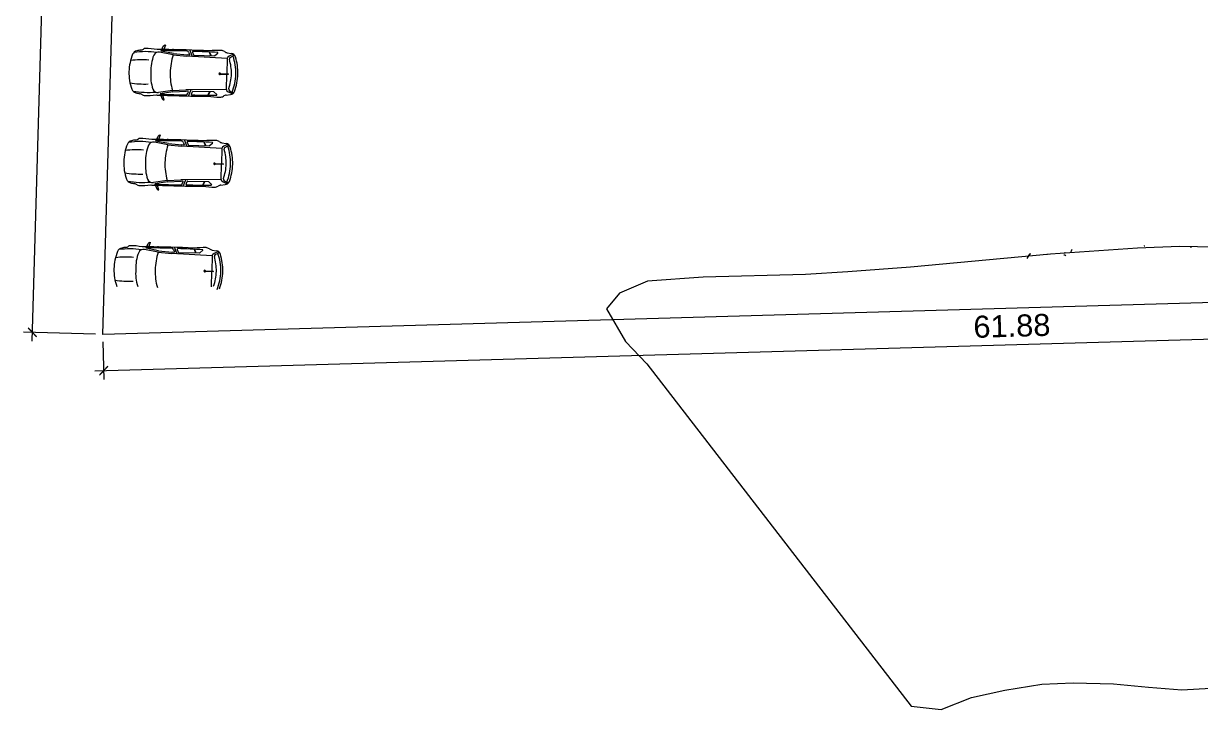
# Model space of a CAD drawing. Header units: millimetres. Extents: x 1418 to 1811, y 1796 to 1956.
# Drawn here: x 1459.32 to 1499.37, y 1795.81 to 1819.16 of the extents above; entities that cross this region are included whole.
import ezdxf

# ---------------------------------------------------------------- set-up
doc = ezdxf.new("R2010")
doc.units = ezdxf.units.MM
for name, color, linetype, lineweight in [('604_CURVA_INTERM', 9, 'Continuous', 18), ('PA6_TERRENO', 6, 'Continuous', 18), ('PA6_TEXTO', 3, 'Continuous', 18)]:
    doc.layers.add(name, color=color, linetype=linetype, lineweight=lineweight)
doc.styles.add('200 Médio', font='arial.ttf', dxfattribs={"height": 0.75})
doc.styles.add('ARIAL', font='ARIAL', dxfattribs={"height": 0.2})
doc.dimstyles.new('AQ250', dxfattribs={"dimscale": 10, "dimtxt": 0.05, "dimasz": 0.03, "dimexe": 0.03, "dimexo": 0.025, "dimgap": 0.025, "dimtad": 1, "dimzin": 0, "dimdsep": 46, "dimtxsty": 'ARIAL', "dimblk": 'ARCHTICK', "dimcen": 0.09, "dimdle": 0.03, "dimclrt": 7, "dimadec": 0, "dimazin": 0, "dimtfac": 1, "dimtix": 1, "dimtmove": 2, "dimatfit": 3, "dimldrblk": 'OPEN90', "dimfxl": 1, "dimtvp": 1, "dimtolj": 1, "dimtzin": 0, "dimarcsym": 0})

# ---------------------------------------------------------------- blocks, each defined once
blk = doc.blocks.new('_ArchTick')
at = {"color": 0, "linetype": 'ByBlock', "const_width": 0.15}
blk.add_lwpolyline([(-0.5, -0.5), (0.5, 0.5)], dxfattribs=at)
blk = doc.blocks.new('*D5')
at = {"layer": 'Defpoints', "color": 0, "transparency": 16777216}
for p in [(1462.054, 1891.901), (1464.448, 1891.831), (1462.009, 1808.579)]:
    blk.add_point(p, dxfattribs=at)
at = {"layer": 'PA6_TEXTO', "color": 0, "lineweight": -2, "transparency": 16777216}
for p, q in [((1459.606, 1808.349), (1462.063, 1892.201)), ((1464.198, 1891.838), (1461.754, 1891.91)), ((1461.759, 1808.586), (1459.315, 1808.658))]:
    blk.add_line(p, q, dxfattribs=at)
at = {"layer": 'PA6_TEXTO', "color": 0, "lineweight": -2, "transparency": 16777216, "xscale": 0.3, "yscale": 0.3, "zscale": 0.3}
for p, rotation in [((1462.054, 1891.901), 88.32188908293921), ((1459.615, 1808.649), 268.3218890829392)]:
    blk.add_blockref('_ArchTick', p, dxfattribs=dict(at, rotation=rotation))
at = {"layer": 'PA6_TEXTO', "color": 7, "transparency": 16777216, "insert": (1461.467, 1850.257), "char_height": 0.75, "attachment_point": 5, "rotation": 268.3219, "style": '200 Médio'}
blk.add_mtext('\\A1;83.29', dxfattribs=at)
blk = doc.blocks.new('_Open90')
at = {"color": 0, "linetype": 'ByBlock', "lineweight": -2}
for p, q in [((0, 0), (-1, 0)), ((-0.5, 0.5), (0, 0)), ((0, 0), (-0.5, -0.5))]:
    blk.add_line(p, q, dxfattribs=at)
blk = doc.blocks.new('*D6')
at = {"layer": 'Defpoints', "color": 0, "transparency": 16777216}
for p in [(1523.861, 1810.357), (1523.896, 1809.121), (1462.009, 1808.579)]:
    blk.add_point(p, dxfattribs=at)
at = {"layer": 'PA6_TEXTO', "color": 0, "lineweight": -2, "transparency": 16777216}
for p, q in [((1523.868, 1810.107), (1523.905, 1808.821)), ((1461.744, 1807.334), (1524.196, 1809.13)), ((1462.016, 1808.329), (1462.053, 1807.043))]:
    blk.add_line(p, q, dxfattribs=at)
at = {"layer": 'PA6_TEXTO', "color": 0, "lineweight": -2, "transparency": 16777216, "xscale": 0.3, "yscale": 0.3, "zscale": 0.3}
for p, rotation in [((1523.896, 1809.121), 1.646576467976572), ((1462.044, 1807.343), 181.6465764679766)]:
    blk.add_blockref('_ArchTick', p, dxfattribs=dict(at, rotation=rotation))
at = {"layer": 'PA6_TEXTO', "color": 7, "transparency": 16777216, "insert": (1492.952, 1808.865), "char_height": 0.75, "attachment_point": 5, "rotation": 1.6466, "style": '200 Médio'}
blk.add_mtext('\\A1;61.88', dxfattribs=at)

msp = doc.modelspace()

# ---------------------------------------------------------------- linework, layer by layer
at = {"linetype": 'ByBlock'}
for p, q in [((1464.41, 1818.094), (1463.946, 1818.189)), ((1463.996, 1818.227), (1464.071, 1818.397)), ((1464.423, 1818.14), (1463.996, 1818.227)), ((1464.071, 1818.292), (1464.032, 1818.22)), ((1464.091, 1818.284), (1464.046, 1818.301)), ((1464.071, 1818.397), (1464.109, 1818.429)), ((1464.143, 1818.431), (1464.091, 1818.284)), ((1464.109, 1818.429), (1464.133, 1818.433)), ((1464.133, 1818.433), (1464.143, 1818.431)), ((1464.407, 1818.292), (1464.409, 1818.302)), ((1464.411, 1818.268), (1464.407, 1818.292)), ((1464.443, 1818.231), (1464.411, 1818.268)), ((1464.423, 1818.14), (1464.884, 1818.093)), ((1464.932, 1818.192), (1464.961, 1818.111)), ((1464.971, 1818.26), (1465.05, 1818.039)), ((1465.061, 1818.192), (1465.095, 1818.098)), ((1465.629, 1818.195), (1465.679, 1818.072)), ((1465.647, 1818.193), (1465.696, 1818.072)), ((1465.827, 1818.073), (1465.929, 1818.16)), ((1466.245, 1818.169), (1466.395, 1818.142)), ((1464.41, 1818.094), (1464.871, 1818.048)), ((1466.247, 1817.977), (1464.871, 1818.048)), ((1464.945, 1818.09), (1464.884, 1818.093)), ((1465.112, 1818.086), (1465.815, 1818.069)), ((1466.247, 1817.976), (1466.234, 1817.45)), ((1466.347, 1818.012), (1466.452, 1818.067)), ((1465.993, 1817.459), (1466.296, 1817.448)), ((1465.993, 1817.445), (1466.296, 1817.441)), ((1466.221, 1816.916), (1466.234, 1817.442)), ((1466.296, 1817.441), (1466.296, 1817.448)), ((1464.38, 1816.887), (1464.843, 1816.911)), ((1466.221, 1816.915), (1464.843, 1816.911)), ((1464.932, 1816.695), (1465.023, 1816.912)), ((1464.38, 1816.887), (1463.913, 1816.815)), ((1464.392, 1816.841), (1463.961, 1816.775)), ((1463.961, 1816.775), (1464.028, 1816.602)), ((1464.032, 1816.706), (1463.997, 1816.78)), ((1464.053, 1816.713), (1464.007, 1816.698)), ((1464.028, 1816.602), (1464.064, 1816.568)), ((1464.097, 1816.564), (1464.053, 1816.713)), ((1464.064, 1816.568), (1464.087, 1816.563)), ((1464.087, 1816.563), (1464.097, 1816.564)), ((1464.392, 1816.841), (1464.854, 1816.865)), ((1464.915, 1816.866), (1464.854, 1816.865)), ((1464.897, 1816.765), (1464.93, 1816.843)), ((1465.026, 1816.758), (1465.065, 1816.851)), ((1465.082, 1816.862), (1465.785, 1816.844)), ((1465.593, 1816.728), (1465.65, 1816.848)), ((1465.611, 1816.729), (1465.667, 1816.847)), ((1465.797, 1816.84), (1465.895, 1816.748)), ((1466.21, 1816.723), (1466.361, 1816.743)), ((1466.32, 1816.875), (1466.421, 1816.815)), ((1463.817, 1815.163), (1463.892, 1815.332)), ((1463.892, 1815.332), (1463.93, 1815.364)), ((1463.963, 1815.366), (1463.912, 1815.22)), ((1463.93, 1815.364), (1463.953, 1815.369)), ((1463.953, 1815.369), (1463.963, 1815.366)), ((1464.231, 1815.03), (1463.767, 1815.125)), ((1464.244, 1815.075), (1463.817, 1815.163)), ((1463.892, 1815.227), (1463.853, 1815.155)), ((1463.912, 1815.22), (1463.867, 1815.237)), ((1464.227, 1815.228), (1464.229, 1815.238)), ((1464.232, 1815.204), (1464.227, 1815.228)), ((1464.231, 1815.03), (1464.691, 1814.983)), ((1464.263, 1815.166), (1464.232, 1815.204)), ((1464.244, 1815.075), (1464.705, 1815.029)), ((1466.068, 1814.913), (1464.691, 1814.983)), ((1464.766, 1815.026), (1464.705, 1815.029)), ((1464.752, 1815.127), (1464.781, 1815.047)), ((1464.791, 1815.195), (1464.871, 1814.974)), ((1464.882, 1815.128), (1464.916, 1815.033)), ((1464.932, 1815.022), (1465.635, 1815.004)), ((1465.45, 1815.13), (1465.5, 1815.008)), ((1465.468, 1815.128), (1465.517, 1815.007)), ((1465.647, 1815.009), (1465.75, 1815.095)), ((1466.068, 1814.912), (1466.055, 1814.386)), ((1466.066, 1815.105), (1466.216, 1815.077)), ((1466.168, 1814.947), (1466.272, 1815.003)), ((1465.814, 1814.394), (1466.117, 1814.384)), ((1465.814, 1814.381), (1466.116, 1814.377)), ((1466.042, 1813.852), (1466.055, 1814.377)), ((1466.116, 1814.377), (1466.117, 1814.384)), ((1464.201, 1813.823), (1463.734, 1813.751)), ((1464.212, 1813.777), (1463.781, 1813.71)), ((1463.781, 1813.71), (1463.848, 1813.537)), ((1463.853, 1813.642), (1463.818, 1813.716)), ((1464.201, 1813.823), (1464.664, 1813.847)), ((1464.212, 1813.777), (1464.675, 1813.801)), ((1466.042, 1813.85), (1464.664, 1813.847)), ((1464.736, 1813.801), (1464.675, 1813.801)), ((1464.718, 1813.7), (1464.751, 1813.779)), ((1464.753, 1813.631), (1464.844, 1813.847)), ((1464.847, 1813.693), (1464.886, 1813.786)), ((1464.903, 1813.797), (1465.606, 1813.78)), ((1465.414, 1813.663), (1465.47, 1813.783)), ((1465.432, 1813.664), (1465.487, 1813.783)), ((1465.617, 1813.775), (1465.715, 1813.684)), ((1466.14, 1813.811), (1466.242, 1813.751)), ((1463.874, 1813.649), (1463.828, 1813.634)), ((1463.848, 1813.537), (1463.884, 1813.504)), ((1463.918, 1813.5), (1463.874, 1813.649)), ((1463.884, 1813.504), (1463.908, 1813.498)), ((1463.908, 1813.498), (1463.918, 1813.5)), ((1466.031, 1813.659), (1466.182, 1813.679)), ((1463.559, 1811.679), (1463.596, 1811.711)), ((1463.63, 1811.713), (1463.579, 1811.566)), ((1463.596, 1811.711), (1463.62, 1811.715)), ((1463.62, 1811.715), (1463.63, 1811.713)), ((1463.897, 1811.376), (1463.434, 1811.471)), ((1463.484, 1811.509), (1463.559, 1811.679)), ((1463.911, 1811.422), (1463.484, 1811.509)), ((1463.558, 1811.574), (1463.52, 1811.502)), ((1463.579, 1811.566), (1463.534, 1811.583)), ((1463.894, 1811.574), (1463.896, 1811.584)), ((1463.898, 1811.55), (1463.894, 1811.574)), ((1463.897, 1811.376), (1464.358, 1811.33)), ((1463.93, 1811.513), (1463.898, 1811.55)), ((1463.911, 1811.422), (1464.372, 1811.375)), ((1465.734, 1811.259), (1464.358, 1811.33)), ((1464.432, 1811.372), (1464.372, 1811.375)), ((1464.419, 1811.474), (1464.448, 1811.393)), ((1464.458, 1811.542), (1464.538, 1811.321)), ((1464.549, 1811.474), (1464.583, 1811.38)), ((1464.599, 1811.368), (1465.302, 1811.351)), ((1465.117, 1811.477), (1465.167, 1811.354)), ((1465.134, 1811.475), (1465.184, 1811.354)), ((1465.314, 1811.355), (1465.417, 1811.442)), ((1465.733, 1811.451), (1465.882, 1811.424)), ((1465.835, 1811.294), (1465.939, 1811.349)), ((1494.153, 1811.307), (1494.161, 1811.306)), ((1465.734, 1811.258), (1465.722, 1810.732)), ((1493.528, 1811.28), (1493.461, 1811.168)), ((1465.48, 1810.727), (1465.783, 1810.723)), ((1465.481, 1810.741), (1465.783, 1810.73)), ((1465.709, 1810.198), (1465.721, 1810.724)), ((1465.783, 1810.723), (1465.783, 1810.73))]:
    msp.add_line(p, q, dxfattribs=at)
for centre, radius, start, end in [((1464.564, 1817.487), 1.661, 157.5997, 178.6057), ((1463.214, 1818.036), 0.204, 102.6428, 155.8062), ((1463.454, 1815.221), 2.986, 82.432, 97.3251), ((1463.357, 1817.605), 0.657, 94.5951, 106.5526), ((1463.29, 1818.437), 0.178, 274.5951, 307.2928), ((1463.45, 1818.227), 0.0863, 86.0796, 127.2928), ((1463.498, 1816.49), 1.824, 78.4315, 91.3171), ((1463.911, 1818.015), 0.178, 78.4356, 157.5524), ((1463.856, 1781.642), 36.635, 89.7465, 89.9876), ((1463.856, 1781.642), 36.6, 88.3914, 89.706), ((1463.856, 1781.642), 36.635, 87.2237, 89.6769), ((1464.882, 1818.174), 0.0533, 19.8848, 88.3914), ((1464.946, 1818.106), 0.016, 267.0982, 19.8848), ((1465.078, 1818.198), 0.0178, 88.2175, 199.8848), ((1463.907, 1780.567), 37.667, 86.9356, 88.2175), ((1465.965, 1815.055), 3.196, 88.6659, 96.0082), ((1465.92, 1818.168), 0.0124, 318.128, 86.812), ((1466.041, 1818.164), 0.0863, 49.9186, 91.1318), ((1466.098, 1818.144), 0.0863, 49.9186, 91.1318), ((1466.268, 1818.346), 0.178, 229.9186, 262.6162), ((1466.545, 1817.679), 0.437, 99.7216, 129.5861), ((1466.372, 1817.981), 0.162, 16.8859, 81.8253), ((1463.322, 1814.942), 2.986, 85.1497, 97.0193), ((1464.957, 1817.583), 1.309, 157.5524, 183.2498), ((1466.403, 1817.442), 2.097, 161.8739, 178.6057), ((1465.112, 1818.104), 0.0178, 199.8848, 268.6057), ((1465.815, 1818.087), 0.0178, 268.6057, 310.251), ((1466.3, 1817.975), 0.0533, 129.5861, 178.6057), ((1466.372, 1817.965), 0.0533, 117.8997, 195.8998), ((1464.549, 1817.442), 1.844, 0.0039, 15.9948), ((1464.583, 1817.447), 1.96, 359.7406, 18.3077), ((1466.473, 1818.015), 0.0563, 13.7319, 111.9589), ((1464.609, 1817.444), 2.005, 359.8074, 16.9459), ((1464.564, 1817.487), 1.661, 178.6057, 199.6117), ((1464.952, 1817.371), 1.309, 173.9615, 199.6589), ((1466.403, 1817.442), 2.097, 178.6057, 195.3375), ((1465.993, 1817.452), 0.0268, 12.366, 344.8454), ((1465.993, 1817.452), 0.00665, 88.6057, 268.6057), ((1464.551, 1817.532), 1.844, 341.2166, 357.2075), ((1464.585, 1817.525), 1.96, 338.9037, 357.4707), ((1464.611, 1817.528), 2.005, 340.2655, 357.404), ((1463.447, 1820.089), 2.986, 260.192, 272.0616), ((1463.189, 1817.004), 0.204, 201.4051, 254.5686), ((1463.886, 1816.991), 0.178, 199.6589, 278.7758), ((1466.274, 1816.915), 0.0533, 178.6057, 227.6253), ((1466.347, 1816.921), 0.0533, 161.3115, 239.3117), ((1463.565, 1819.804), 2.986, 259.8862, 274.7794), ((1463.353, 1817.427), 0.657, 250.6588, 262.6162), ((1463.245, 1816.6), 0.178, 49.9186, 82.6162), ((1463.415, 1816.802), 0.0863, 229.9186, 271.1318), ((1463.548, 1818.535), 1.824, 265.8943, 278.7798), ((1465.6, 1853.324), 36.635, 267.2237, 267.4648), ((1465.6, 1853.324), 36.6, 267.5054, 268.8199), ((1465.6, 1853.324), 36.635, 267.5345, 269.9876), ((1464.848, 1816.785), 0.0533, 268.8199, 337.3265), ((1464.915, 1816.85), 0.016, 337.3265, 90.1131), ((1465.043, 1816.751), 0.0178, 157.3265, 268.9938), ((1465.704, 1854.394), 37.667, 268.9938, 270.2757), ((1465.081, 1816.844), 0.0178, 88.6057, 157.3265), ((1466.081, 1819.848), 3.196, 261.2031, 268.5454), ((1465.785, 1816.827), 0.0178, 46.9603, 88.6057), ((1465.885, 1816.74), 0.0124, 270.3993, 39.0834), ((1466.006, 1816.739), 0.0863, 266.0796, 307.2928), ((1466.064, 1816.756), 0.0863, 266.0796, 307.2928), ((1466.224, 1816.546), 0.178, 94.5951, 127.2928), ((1466.533, 1817.198), 0.437, 227.6253, 257.4897), ((1466.346, 1816.905), 0.162, 275.3861, 340.3254), ((1466.445, 1816.867), 0.0563, 245.2525, 343.4795), ((1464.385, 1814.422), 1.661, 157.5997, 178.6057), ((1463.035, 1814.972), 0.204, 102.6428, 155.8062), ((1463.274, 1812.157), 2.986, 82.432, 97.3251), ((1463.178, 1814.541), 0.657, 94.5951, 106.5526), ((1463.111, 1815.372), 0.178, 274.5951, 307.2928), ((1463.271, 1815.163), 0.0863, 86.0796, 127.2928), ((1463.319, 1813.425), 1.824, 78.4315, 91.3171), ((1464.777, 1814.519), 1.309, 157.5524, 183.2498), ((1463.731, 1814.951), 0.178, 78.4356, 157.5524), ((1463.676, 1778.577), 36.635, 89.7465, 89.9876), ((1463.676, 1778.577), 36.6, 88.3914, 89.706), ((1463.676, 1778.577), 36.635, 87.2237, 89.6769), ((1466.224, 1814.378), 2.097, 161.8739, 178.6057), ((1464.702, 1815.109), 0.0533, 19.8848, 88.3914), ((1464.766, 1815.042), 0.016, 267.0982, 19.8848), ((1464.899, 1815.134), 0.0178, 88.2175, 199.8848), ((1463.728, 1777.503), 37.667, 86.9356, 88.2175), ((1464.933, 1815.039), 0.0178, 199.8848, 268.6057), ((1465.785, 1811.99), 3.196, 88.6659, 96.0082), ((1465.636, 1815.022), 0.0178, 268.6057, 310.251), ((1465.74, 1815.104), 0.0124, 318.128, 86.812), ((1465.862, 1815.099), 0.0863, 49.9186, 91.1318), ((1465.919, 1815.079), 0.0863, 49.9186, 91.1318), ((1466.089, 1815.281), 0.178, 229.9186, 262.6162), ((1466.121, 1814.91), 0.0533, 129.5861, 178.6057), ((1466.365, 1814.615), 0.437, 99.7216, 129.5861), ((1466.193, 1814.9), 0.0533, 117.8997, 195.8998), ((1466.193, 1814.916), 0.162, 16.8859, 81.8253), ((1464.404, 1814.383), 1.96, 359.7406, 18.3077), ((1466.293, 1814.95), 0.0563, 13.7319, 111.9589), ((1464.43, 1814.379), 2.005, 359.8074, 16.9459), ((1463.143, 1811.878), 2.986, 85.1497, 97.0193), ((1464.369, 1814.378), 1.844, 0.0039, 15.9948), ((1464.385, 1814.422), 1.661, 178.6057, 199.6117), ((1464.772, 1814.307), 1.309, 173.9615, 199.6589), ((1466.224, 1814.378), 2.097, 178.6057, 195.3375), ((1465.814, 1814.387), 0.0268, 12.366, 344.8454), ((1465.814, 1814.387), 0.00665, 88.6057, 268.6057), ((1464.372, 1814.468), 1.844, 341.2166, 357.2075), ((1464.406, 1814.461), 1.96, 338.9037, 357.4707), ((1464.432, 1814.463), 2.005, 340.2655, 357.404), ((1463.268, 1817.024), 2.986, 260.192, 272.0616), ((1463.01, 1813.939), 0.204, 201.4051, 254.5686), ((1463.386, 1816.739), 2.986, 259.8862, 274.7794), ((1463.173, 1814.363), 0.657, 250.6588, 262.6162), ((1463.066, 1813.535), 0.178, 49.9186, 82.6162), ((1463.706, 1813.926), 0.178, 199.6589, 278.7758), ((1464.736, 1813.785), 0.016, 337.3265, 90.1131), ((1464.902, 1813.779), 0.0178, 88.6057, 157.3265), ((1465.605, 1813.762), 0.0178, 46.9603, 88.6057), ((1466.095, 1813.85), 0.0533, 178.6057, 227.6253), ((1466.354, 1814.134), 0.437, 227.6253, 257.4897), ((1466.168, 1813.857), 0.0533, 161.3115, 239.3117), ((1466.166, 1813.841), 0.162, 275.3861, 340.3254), ((1466.265, 1813.802), 0.0563, 245.2525, 343.4795), ((1463.236, 1813.737), 0.0863, 229.9186, 271.1318), ((1463.368, 1815.47), 1.824, 265.8943, 278.7798), ((1465.421, 1850.259), 36.635, 267.2237, 267.4648), ((1465.421, 1850.259), 36.6, 267.5054, 268.8199), ((1465.421, 1850.259), 36.635, 267.5345, 269.9876), ((1464.668, 1813.721), 0.0533, 268.8199, 337.3265), ((1464.863, 1813.687), 0.0178, 157.3265, 268.9938), ((1465.525, 1851.33), 37.667, 268.9938, 270.2757), ((1465.902, 1816.783), 3.196, 261.2031, 268.5454), ((1465.706, 1813.676), 0.0124, 270.3993, 39.0834), ((1465.827, 1813.674), 0.0863, 266.0796, 307.2928), ((1465.885, 1813.692), 0.0863, 266.0796, 307.2928), ((1466.045, 1813.482), 0.178, 94.5951, 127.2928), ((1464.052, 1810.769), 1.661, 157.5997, 178.6057), ((1462.702, 1811.318), 0.204, 102.6428, 155.8062), ((1462.941, 1808.503), 2.986, 82.432, 97.3251), ((1462.844, 1810.887), 0.657, 94.5951, 106.5526), ((1462.778, 1811.719), 0.178, 274.5951, 307.2928), ((1462.937, 1811.509), 0.0863, 86.0796, 127.2928), ((1462.985, 1809.772), 1.824, 78.4315, 91.3171), ((1464.444, 1810.865), 1.309, 157.5524, 183.2498), ((1463.398, 1811.297), 0.178, 78.4356, 157.5524), ((1463.343, 1774.924), 36.635, 89.7465, 89.9876), ((1463.343, 1774.924), 36.6, 88.3914, 89.706), ((1463.343, 1774.924), 36.635, 87.2237, 89.6769), ((1465.891, 1810.724), 2.097, 161.8739, 178.6057), ((1464.369, 1811.456), 0.0533, 19.8848, 88.3914), ((1464.433, 1811.388), 0.016, 267.0982, 19.8848), ((1464.565, 1811.48), 0.0178, 88.2175, 199.8848), ((1463.394, 1773.849), 37.667, 86.9356, 88.2175), ((1464.6, 1811.386), 0.0178, 199.8848, 268.6057), ((1465.452, 1808.337), 3.196, 88.6659, 96.0082), ((1465.303, 1811.369), 0.0178, 268.6057, 310.251), ((1465.407, 1811.45), 0.0124, 318.128, 86.812), ((1465.528, 1811.446), 0.0863, 49.9186, 91.1318), ((1465.586, 1811.426), 0.0863, 49.9186, 91.1318), ((1465.756, 1811.628), 0.178, 229.9186, 262.6162), ((1466.032, 1810.961), 0.437, 99.7216, 129.5861), ((1465.859, 1811.263), 0.162, 16.8859, 81.8253), ((1464.071, 1810.729), 1.96, 359.7406, 18.3077), ((1465.96, 1811.297), 0.0563, 13.7319, 111.9589), ((1464.096, 1810.726), 2.005, 359.8074, 16.9459), ((1493.578, 1811.25), 0.059, 71.3115, 149.3117), ((1494.744, 1811.302), 0.059, 39.5861, 88.6057), ((1495.154, 1811.337), 0.197, 139.9186, 172.6162), ((1497.467, 1811.603), 0.0138, 180.3993, 309.0834), ((1499.046, 1811.565), 0.0138, 228.128, 356.812), ((1462.809, 1808.224), 2.986, 85.1497, 97.0193), ((1465.788, 1811.257), 0.0533, 129.5861, 178.6057), ((1465.86, 1811.247), 0.0533, 117.8997, 195.8998), ((1464.036, 1810.724), 1.844, 0.0039, 15.9948), ((1494.733, 1811.222), 0.059, 27.8997, 105.8998), ((1464.052, 1810.769), 1.661, 178.6057, 199.6117), ((1464.439, 1810.653), 1.309, 173.9615, 199.6589), ((1465.891, 1810.724), 2.097, 178.6057, 195.3375), ((1465.481, 1810.734), 0.0268, 12.366, 344.8454), ((1465.481, 1810.734), 0.00665, 88.6057, 268.6057), ((1464.038, 1810.814), 1.844, 341.2166, 357.2075), ((1464.073, 1810.807), 1.96, 338.9037, 357.4707), ((1464.099, 1810.81), 2.005, 340.2655, 357.404), ((1462.935, 1813.371), 2.986, 260.192, 272.0616)]:
    msp.add_arc(centre, radius, start, end, dxfattribs=at)
at = {"layer": '604_CURVA_INTERM', "elevation": 723, "flags": 128}
msp.add_lwpolyline([(1499.878, 1811.549), (1498.655, 1811.57), (1497.225, 1811.509), (1494.263, 1811.306), (1489.503, 1810.864), (1487.368, 1810.706), (1485.923, 1810.623), (1482.442, 1810.523), (1480.549, 1810.386), (1479.595, 1809.982), (1479.161, 1809.445), (1479.802, 1808.341), (1480.527, 1807.58), (1489.526, 1795.921), (1490.542, 1795.805), (1491.575, 1796.214), (1492.718, 1796.462), (1493.967, 1796.662), (1495.039, 1796.716), (1496.412, 1796.683), (1497.605, 1796.563), (1498.731, 1796.477), (1501.11, 1796.61)], dxfattribs=at)
at = {"layer": 'PA6_TERRENO'}
msp.add_lwpolyline([(1525.828, 1890.337), (1523.861, 1810.357), (1462.009, 1808.579), (1464.448, 1891.831)], close=True, dxfattribs=at)

# ---------------------------------------------------------------- dimensions: what is measured, and where the dimension line sits
at = {"layer": 'PA6_TEXTO'}
for p2, distance, picture, middle in [((1464.448, 1891.831), 2.395, '*D5', (1461.467, 1850.257)), ((1523.861, 1810.357), -1.237, '*D6', (1492.952, 1808.865))]:
    dim = msp.add_aligned_dim(p1=(1462.009, 1808.579), p2=p2, distance=distance, dimstyle='AQ250', override={"dimtxsty": '200 Médio'}, dxfattribs=at)
    dim.commit()
    dim.dimension.update_dxf_attribs({"geometry": picture, "text_midpoint": middle})

doc.saveas('drawing.dxf')
